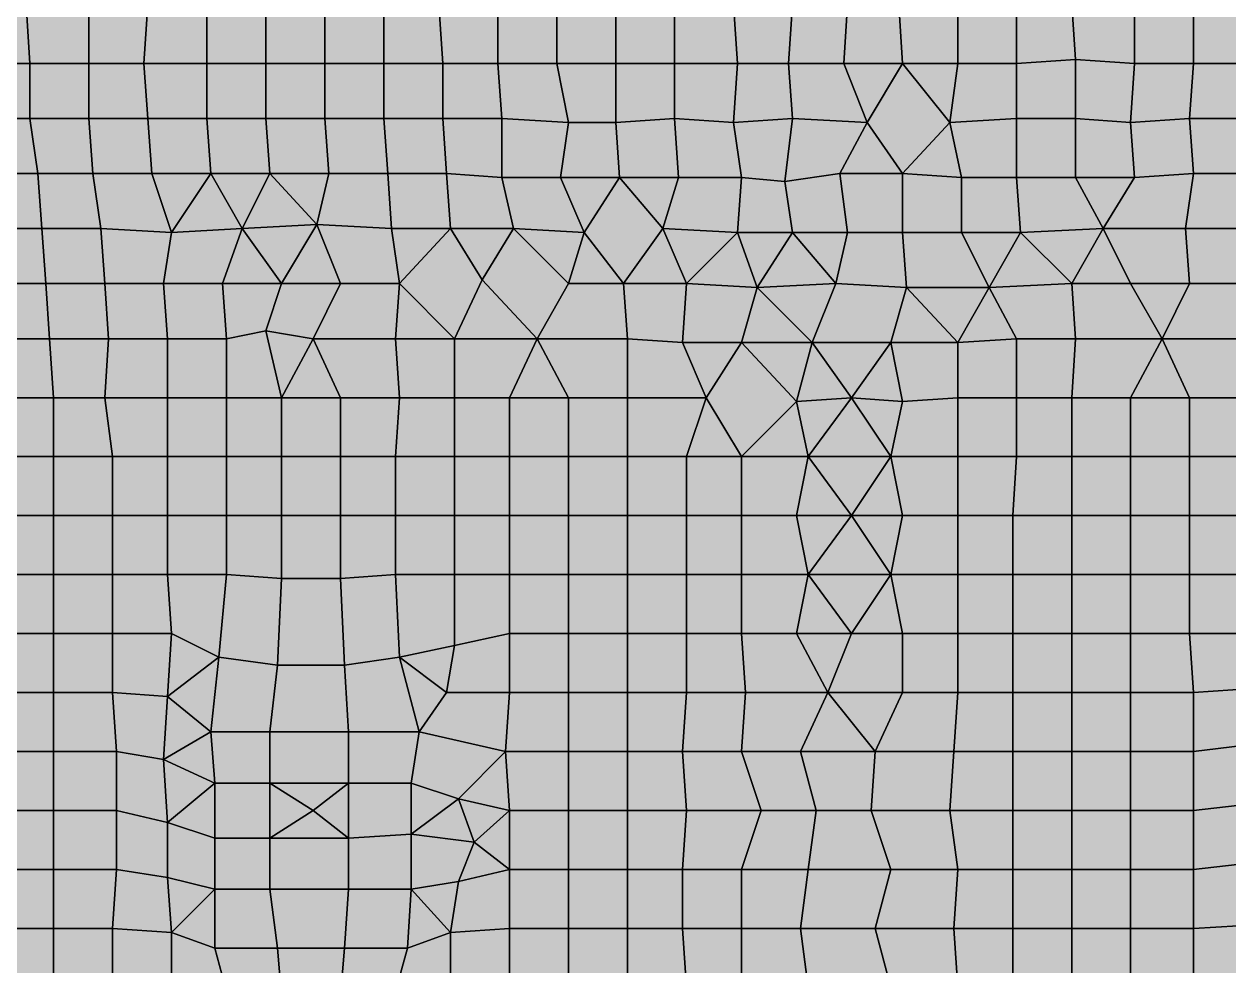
# Model space of a CAD drawing. Header units: metres. Extents: x -7480 to 79269, y -9100 to 45880.
# Drawn here: x 30230 to 36360, y -4190 to 600 of the extents above; entities that cross this region are included whole.
import ezdxf

# ---------------------------------------------------------------- set-up
doc = ezdxf.new("R2010")
doc.units = ezdxf.units.M
for name, color, linetype in [('COLOR_1', 1, 'Continuous'), ('COLOR_181', 181, 'Continuous'), ('COLOR_3', 3, 'Continuous')]:
    doc.layers.add(name, color=color, linetype=linetype)

msp = doc.modelspace()

# ---------------------------------------------------------------- hatches: boundary and pattern name
at = {"layer": 'COLOR_1'}
for points in [[(30380, -2200), (30680, -2200), (30680, -1900), (30380, -1900)], [(32700, -2200), (33000, -2200), (33000, -1900), (32700, -1900)], [(30380, -2500), (30680, -2500), (30680, -2200), (30380, -2200)], [(31220, -2620), (31520, -2660), (31540, -2220), (31260, -2200)], [(31520, -2660), (31860, -2660), (31840, -2220), (31540, -2220)], [(30380, -2800), (30680, -2800), (30680, -2500), (30380, -2500)], [(30680, -2800), (30960, -2820), (30980, -2500), (30680, -2500)], [(30960, -2820), (31220, -2620), (30980, -2500)], [(32380, -2800), (32700, -2800), (32700, -2500), (32420, -2560)], [(32700, -2800), (33000, -2800), (33000, -2500), (32700, -2500)], [(32140, -2620), (32380, -2800), (32420, -2560)], [(30960, -2820), (31180, -3000), (31220, -2620)], [(31180, -3000), (31480, -3000), (31520, -2660), (31220, -2620)], [(31860, -2660), (31880, -3000), (32240, -3000), (32140, -2620)], [(32140, -2620), (32240, -3000), (32380, -2800)], [(30380, -3100), (30700, -3100), (30680, -2800), (30380, -2800)], [(30680, -2800), (30700, -3100), (30940, -3140), (30960, -2820)], [(32240, -3000), (32680, -3100), (32700, -2800), (32380, -2800)], [(32680, -3100), (33000, -3100), (33000, -2800), (32700, -2800)], [(30940, -3140), (31180, -3000), (30960, -2820)], [(30940, -3140), (31200, -3260), (31180, -3000)], [(31180, -3000), (31200, -3260), (31480, -3260), (31480, -3000)], [(31880, -3260), (32200, -3260), (32240, -3000), (31880, -3000)], [(32200, -3260), (32440, -3340), (32680, -3100), (32240, -3000)], [(30380, -3400), (30700, -3400), (30700, -3100), (30380, -3100)], [(30700, -3400), (30960, -3460), (30940, -3140), (30700, -3100)], [(32440, -3340), (32700, -3400), (32680, -3100)], [(32680, -3100), (32700, -3400), (33000, -3400), (33000, -3100)], [(30940, -3140), (30960, -3460), (31200, -3260)], [(32200, -3520), (32520, -3560), (32440, -3340)], [(30380, -3700), (30700, -3700), (30700, -3400), (30380, -3400)], [(30700, -3700), (30960, -3740), (30960, -3460), (30700, -3400)], [(32520, -3560), (32700, -3700), (32700, -3400)], [(32700, -3700), (33000, -3700), (33000, -3400), (32700, -3400)], [(30960, -3740), (31200, -3800), (31200, -3540), (30960, -3460)], [(31200, -3800), (31480, -3800), (31480, -3540), (31200, -3540)], [(31880, -3800), (32200, -3800), (32200, -3520), (31880, -3540)], [(32200, -3800), (32440, -3760), (32520, -3560), (32200, -3520)], [(32440, -3760), (32700, -3700), (32520, -3560)], [(30380, -4000), (30680, -4000), (30700, -3700), (30380, -3700)], [(30680, -4000), (30980, -4020), (30960, -3740), (30700, -3700)], [(32400, -4020), (32700, -4000), (32700, -3700), (32440, -3760)], [(32700, -4000), (33000, -4000), (33000, -3700), (32700, -3700)], [(30960, -3740), (30980, -4020), (31200, -3800)], [(30980, -4020), (31200, -4100), (31200, -3800)], [(32180, -4100), (32400, -4020), (32200, -3800)], [(32200, -3800), (32400, -4020), (32440, -3760)], [(30380, -4300), (30680, -4300), (30680, -4000), (30380, -4000)], [(30680, -4300), (30980, -4300), (30980, -4020), (30680, -4000)], [(30980, -4300), (31260, -4320), (31200, -4100), (30980, -4020)], [(32120, -4320), (32400, -4320), (32400, -4020), (32180, -4100)], [(32400, -4320), (32700, -4300), (32700, -4000), (32400, -4020)], [(32700, -4300), (33000, -4300), (33000, -4000), (32700, -4000)], [(31200, -4100), (31260, -4320), (31540, -4340), (31520, -4100)], [(31520, -4100), (31540, -4340), (31840, -4340), (31860, -4100)], [(31840, -4340), (32120, -4320), (32180, -4100), (31860, -4100)]]:
    msp.add_hatch(color=256, dxfattribs=at).paths.add_polyline_path(points)
at = {"layer": 'COLOR_181'}
for points in [[(29960, 400), (30260, 400), (30240, 700), (29960, 700)], [(30240, 700), (30260, 400), (30560, 400), (30560, 700)], [(30560, 400), (30840, 400), (30860, 700), (30560, 700)], [(30840, 400), (31160, 400), (31160, 700), (30860, 700)], [(31160, 400), (31460, 400), (31460, 700), (31160, 700)], [(31460, 400), (31760, 400), (31760, 700), (31460, 700)], [(31760, 400), (32060, 400), (32060, 700), (31760, 700)], [(32060, 400), (32360, 400), (32340, 700), (32060, 700)], [(32340, 700), (32360, 400), (32640, 400), (32640, 700)], [(32640, 400), (32940, 400), (32940, 700), (32640, 700)], [(32940, 400), (33240, 400), (33240, 700), (32940, 700)], [(33240, 400), (33540, 400), (33540, 700), (33240, 700)], [(33540, 400), (33860, 400), (33840, 700), (33540, 700)], [(33840, 700), (33860, 400), (34120, 400), (34140, 700)], [(34120, 400), (34400, 400), (34420, 700), (34140, 700)], [(34400, 400), (34700, 400), (34680, 700), (34420, 700)], [(34680, 700), (34700, 400), (34980, 400), (34980, 700)], [(34980, 400), (35280, 400), (35280, 700), (34980, 700)], [(35280, 400), (35580, 420), (35560, 700), (35280, 700)], [(35560, 700), (35580, 420), (35880, 400), (35880, 700)], [(35880, 400), (36180, 400), (36180, 700), (35880, 700)], [(36180, 400), (36480, 400), (36480, 700), (36180, 700)], [(29960, 400), (29980, 120), (30260, 120), (30260, 400)], [(30260, 120), (30560, 120), (30560, 400), (30260, 400)], [(30560, 120), (30860, 120), (30840, 400), (30560, 400)], [(30840, 400), (30860, 120), (31160, 120), (31160, 400)], [(31160, 120), (31460, 120), (31460, 400), (31160, 400)], [(31460, 120), (31760, 120), (31760, 400), (31460, 400)], [(31760, 120), (32060, 120), (32060, 400), (31760, 400)], [(32060, 120), (32360, 120), (32360, 400), (32060, 400)], [(32360, 120), (32660, 120), (32640, 400), (32360, 400)], [(32640, 400), (32660, 120), (33000, 100), (32940, 400)], [(32940, 400), (33000, 100), (33240, 100), (33240, 400)], [(33240, 100), (33540, 120), (33540, 400), (33240, 400)], [(33540, 120), (33840, 100), (33860, 400), (33540, 400)], [(33840, 100), (34140, 120), (34120, 400), (33860, 400)], [(34120, 400), (34140, 120), (34520, 100), (34400, 400)], [(34400, 400), (34520, 100), (34700, 400)], [(34520, 100), (34700, -160), (34940, 100), (34700, 400)], [(34700, 400), (34940, 100), (34980, 400)], [(34940, 100), (35280, 120), (35280, 400), (34980, 400)], [(35280, 120), (35580, 120), (35580, 420), (35280, 400)], [(35580, 120), (35860, 100), (35880, 400), (35580, 420)], [(35860, 100), (36160, 120), (36180, 400), (35880, 400)], [(36160, 120), (36460, 120), (36480, 400), (36180, 400)], [(29980, 120), (30000, -160), (30300, -160), (30260, 120)], [(30260, 120), (30300, -160), (30580, -160), (30560, 120)], [(30560, 120), (30580, -160), (30880, -160), (30860, 120)], [(30860, 120), (30880, -160), (31180, -160), (31160, 120)], [(31160, 120), (31180, -160), (31480, -160), (31460, 120)], [(31460, 120), (31480, -160), (31780, -160), (31760, 120)], [(31760, 120), (31780, -160), (32080, -160), (32060, 120)], [(32060, 120), (32080, -160), (32380, -160), (32360, 120)], [(32360, 120), (32380, -160), (32660, -180), (32660, 120)], [(32660, -180), (32960, -180), (33000, 100), (32660, 120)], [(32960, -180), (33260, -180), (33240, 100), (33000, 100)], [(33240, 100), (33260, -180), (33560, -180), (33540, 120)], [(33540, 120), (33560, -180), (33880, -180), (33840, 100)], [(33840, 100), (33880, -180), (34100, -200), (34140, 120)], [(34100, -200), (34380, -160), (34520, 100), (34140, 120)], [(34380, -160), (34700, -160), (34520, 100)], [(34700, -160), (35000, -180), (34940, 100)], [(34940, 100), (35000, -180), (35280, -180), (35280, 120)], [(35280, -180), (35580, -180), (35580, 120), (35280, 120)], [(35580, -180), (35880, -180), (35860, 100), (35580, 120)], [(35860, 100), (35880, -180), (36180, -160), (36160, 120)], [(36160, 120), (36180, -160), (36460, -160), (36460, 120)], [(30000, -160), (30020, -440), (30320, -440), (30300, -160)], [(30300, -160), (30320, -440), (30620, -440), (30580, -160)], [(30580, -160), (30620, -440), (30980, -460), (30880, -160)], [(30880, -160), (30980, -460), (31180, -160)], [(30980, -460), (31340, -440), (31180, -160)], [(31180, -160), (31340, -440), (31480, -160)], [(31340, -440), (31720, -420), (31480, -160)], [(31480, -160), (31720, -420), (31780, -160)], [(31720, -420), (32100, -440), (32080, -160), (31780, -160)], [(32080, -160), (32100, -440), (32400, -440), (32380, -160)], [(32380, -160), (32400, -440), (32720, -440), (32660, -180)], [(32660, -180), (32720, -440), (33080, -460), (32960, -180)], [(32960, -180), (33080, -460), (33260, -180)], [(33080, -460), (33280, -720), (33480, -440), (33260, -180)], [(33260, -180), (33480, -440), (33560, -180)], [(33480, -440), (33860, -460), (33880, -180), (33560, -180)], [(33860, -460), (34140, -460), (34100, -200), (33880, -180)], [(34100, -200), (34140, -460), (34420, -460), (34380, -160)], [(34380, -160), (34420, -460), (34700, -460), (34700, -160)], [(34700, -460), (35000, -460), (35000, -180), (34700, -160)], [(35000, -460), (35300, -460), (35280, -180), (35000, -180)], [(35280, -180), (35300, -460), (35720, -440), (35580, -180)], [(35580, -180), (35720, -440), (35880, -180)], [(35720, -440), (36140, -440), (36180, -160), (35880, -180)], [(36140, -440), (36460, -440), (36460, -160), (36180, -160)], [(31340, -440), (31540, -720), (31720, -420)], [(31540, -720), (31840, -720), (31720, -420)], [(31720, -420), (31840, -720), (32140, -720), (32100, -440)], [(30020, -440), (30040, -720), (30340, -720), (30320, -440)], [(30320, -440), (30340, -720), (30640, -720), (30620, -440)], [(30620, -440), (30640, -720), (30940, -720), (30980, -460)], [(30940, -720), (31240, -720), (31340, -440), (30980, -460)], [(31240, -720), (31540, -720), (31340, -440)], [(32100, -440), (32140, -720), (32400, -440)], [(32140, -720), (32420, -1000), (32560, -700), (32400, -440)], [(32400, -440), (32560, -700), (32720, -440)], [(32560, -700), (32840, -1000), (33000, -720), (32720, -440)], [(32720, -440), (33000, -720), (33080, -460)], [(33000, -720), (33280, -720), (33080, -460)], [(33280, -720), (33600, -720), (33480, -440)], [(33480, -440), (33600, -720), (33860, -460)], [(33600, -720), (33960, -740), (33860, -460)], [(33860, -460), (33960, -740), (34140, -460)], [(33960, -740), (34360, -720), (34140, -460)], [(34140, -460), (34360, -720), (34420, -460)], [(34360, -720), (34720, -740), (34700, -460), (34420, -460)], [(34700, -460), (34720, -740), (35140, -740), (35000, -460)], [(35000, -460), (35140, -740), (35300, -460)], [(35140, -740), (35560, -720), (35300, -460)], [(35300, -460), (35560, -720), (35720, -440)], [(35560, -720), (35860, -720), (35720, -440)], [(35720, -440), (35860, -720), (36160, -720), (36140, -440)], [(36140, -440), (36160, -720), (36460, -720), (36460, -440)], [(30040, -720), (30060, -1000), (30360, -1000), (30340, -720)], [(30340, -720), (30360, -1000), (30660, -1000), (30640, -720)], [(30640, -720), (30660, -1000), (30960, -1000), (30940, -720)], [(30940, -720), (30960, -1000), (31260, -1000), (31240, -720)], [(31240, -720), (31260, -1000), (31460, -960), (31540, -720)], [(31460, -960), (31700, -1000), (31840, -720), (31540, -720)], [(31700, -1000), (32120, -1000), (32140, -720), (31840, -720)], [(32120, -1000), (32420, -1000), (32140, -720)], [(32420, -1000), (32840, -1000), (32560, -700)], [(32840, -1000), (33300, -1000), (33280, -720), (33000, -720)], [(33280, -720), (33300, -1000), (33580, -1020), (33600, -720)], [(33580, -1020), (33880, -1020), (33960, -740), (33600, -720)], [(33960, -740), (34240, -1020), (34360, -720)], [(34240, -1020), (34640, -1020), (34720, -740), (34360, -720)], [(35140, -740), (35280, -1000), (35580, -1000), (35560, -720)], [(35560, -720), (35580, -1000), (36020, -1000), (35860, -720)], [(35860, -720), (36020, -1000), (36160, -720)], [(36020, -1000), (36440, -1000), (36460, -720), (36160, -720)], [(33880, -1020), (34240, -1020), (33960, -740)], [(34640, -1020), (34980, -1020), (34720, -740)], [(34720, -740), (34980, -1020), (35140, -740)], [(34980, -1020), (35280, -1000), (35140, -740)], [(31260, -1300), (31540, -1300), (31460, -960), (31260, -1000)], [(31460, -960), (31540, -1300), (31700, -1000)], [(30060, -1000), (30080, -1300), (30380, -1300), (30360, -1000)], [(30360, -1000), (30380, -1300), (30640, -1300), (30660, -1000)], [(30640, -1300), (30960, -1300), (30960, -1000), (30660, -1000)], [(30960, -1300), (31260, -1300), (31260, -1000), (30960, -1000)], [(31540, -1300), (31840, -1300), (31700, -1000)], [(31700, -1000), (31840, -1300), (32140, -1300), (32120, -1000)], [(32120, -1000), (32140, -1300), (32420, -1300), (32420, -1000)], [(32420, -1300), (32700, -1300), (32840, -1000), (32420, -1000)], [(32700, -1300), (33000, -1300), (32840, -1000)], [(32840, -1000), (33000, -1300), (33300, -1300), (33300, -1000)], [(33300, -1300), (33700, -1300), (33580, -1020), (33300, -1000)], [(33580, -1020), (33700, -1300), (33880, -1020)], [(33700, -1300), (33880, -1600), (34160, -1320), (33880, -1020)], [(33880, -1020), (34160, -1320), (34240, -1020)], [(34160, -1320), (34440, -1300), (34240, -1020)], [(34240, -1020), (34440, -1300), (34640, -1020)], [(34440, -1300), (34700, -1320), (34640, -1020)], [(34640, -1020), (34700, -1320), (34980, -1300), (34980, -1020)], [(34980, -1300), (35280, -1300), (35280, -1000), (34980, -1020)], [(35280, -1300), (35560, -1300), (35580, -1000), (35280, -1000)], [(35560, -1300), (35860, -1300), (36020, -1000), (35580, -1000)], [(35860, -1300), (36160, -1300), (36020, -1000)], [(36020, -1000), (36160, -1300), (36440, -1300), (36440, -1000)], [(30080, -1600), (30380, -1600), (30380, -1300), (30080, -1300)], [(30380, -1600), (30680, -1600), (30640, -1300), (30380, -1300)], [(30640, -1300), (30680, -1600), (30960, -1600), (30960, -1300)], [(30960, -1600), (31260, -1600), (31260, -1300), (30960, -1300)], [(31260, -1600), (31540, -1600), (31540, -1300), (31260, -1300)], [(31540, -1600), (31840, -1600), (31840, -1300), (31540, -1300)], [(31840, -1600), (32120, -1600), (32140, -1300), (31840, -1300)], [(32120, -1600), (32420, -1600), (32420, -1300), (32140, -1300)], [(32420, -1600), (32700, -1600), (32700, -1300), (32420, -1300)], [(32700, -1600), (33000, -1600), (33000, -1300), (32700, -1300)], [(33000, -1600), (33300, -1600), (33300, -1300), (33000, -1300)], [(33300, -1600), (33600, -1600), (33700, -1300), (33300, -1300)], [(33600, -1600), (33880, -1600), (33700, -1300)], [(33880, -1600), (34220, -1600), (34160, -1320)], [(34160, -1320), (34220, -1600), (34440, -1300)], [(34220, -1600), (34640, -1600), (34440, -1300)], [(34440, -1300), (34640, -1600), (34700, -1320)], [(34640, -1600), (34980, -1600), (34980, -1300), (34700, -1320)], [(34980, -1600), (35280, -1600), (35280, -1300), (34980, -1300)], [(35280, -1600), (35560, -1600), (35560, -1300), (35280, -1300)], [(35560, -1600), (35860, -1600), (35860, -1300), (35560, -1300)], [(35860, -1600), (36160, -1600), (36160, -1300), (35860, -1300)], [(36160, -1600), (36440, -1600), (36440, -1300), (36160, -1300)], [(30080, -1900), (30380, -1900), (30380, -1600), (30080, -1600)], [(30380, -1900), (30680, -1900), (30680, -1600), (30380, -1600)], [(30680, -1900), (30960, -1900), (30960, -1600), (30680, -1600)], [(30960, -1900), (31260, -1900), (31260, -1600), (30960, -1600)], [(31260, -1900), (31540, -1900), (31540, -1600), (31260, -1600)], [(31540, -1900), (31840, -1900), (31840, -1600), (31540, -1600)], [(31840, -1900), (32120, -1900), (32120, -1600), (31840, -1600)], [(32120, -1900), (32420, -1900), (32420, -1600), (32120, -1600)], [(32420, -1900), (32700, -1900), (32700, -1600), (32420, -1600)], [(32700, -1900), (33000, -1900), (33000, -1600), (32700, -1600)], [(33000, -1900), (33300, -1900), (33300, -1600), (33000, -1600)], [(33300, -1900), (33600, -1900), (33600, -1600), (33300, -1600)], [(33600, -1900), (33880, -1900), (33880, -1600), (33600, -1600)], [(33880, -1900), (34160, -1900), (34220, -1600), (33880, -1600)], [(34160, -1900), (34440, -1900), (34220, -1600)], [(34220, -1600), (34440, -1900), (34640, -1600)], [(34440, -1900), (34700, -1900), (34640, -1600)], [(34640, -1600), (34700, -1900), (34980, -1900), (34980, -1600)], [(34980, -1900), (35260, -1900), (35280, -1600), (34980, -1600)], [(35260, -1900), (35560, -1900), (35560, -1600), (35280, -1600)], [(35560, -1900), (35860, -1900), (35860, -1600), (35560, -1600)], [(35860, -1900), (36160, -1900), (36160, -1600), (35860, -1600)], [(36160, -1900), (36440, -1900), (36440, -1600), (36160, -1600)], [(30080, -2200), (30380, -2200), (30380, -1900), (30080, -1900)], [(30680, -2200), (30960, -2200), (30960, -1900), (30680, -1900)], [(30960, -2200), (31260, -2200), (31260, -1900), (30960, -1900)], [(31260, -2200), (31540, -2220), (31540, -1900), (31260, -1900)], [(31540, -2220), (31840, -2220), (31840, -1900), (31540, -1900)], [(31840, -2220), (32120, -2200), (32120, -1900), (31840, -1900)], [(32120, -2200), (32420, -2200), (32420, -1900), (32120, -1900)], [(32420, -2200), (32700, -2200), (32700, -1900), (32420, -1900)], [(33000, -2200), (33300, -2200), (33300, -1900), (33000, -1900)], [(33300, -2200), (33600, -2200), (33600, -1900), (33300, -1900)], [(33600, -2200), (33880, -2200), (33880, -1900), (33600, -1900)], [(33880, -2200), (34220, -2200), (34160, -1900), (33880, -1900)], [(34160, -1900), (34220, -2200), (34440, -1900)], [(34220, -2200), (34640, -2200), (34440, -1900)], [(34440, -1900), (34640, -2200), (34700, -1900)], [(34640, -2200), (34980, -2200), (34980, -1900), (34700, -1900)], [(34980, -2200), (35260, -2200), (35260, -1900), (34980, -1900)], [(35260, -2200), (35560, -2200), (35560, -1900), (35260, -1900)], [(35560, -2200), (35860, -2200), (35860, -1900), (35560, -1900)], [(35860, -2200), (36160, -2200), (36160, -1900), (35860, -1900)], [(36160, -2200), (36440, -2200), (36440, -1900), (36160, -1900)], [(30080, -2500), (30380, -2500), (30380, -2200), (30080, -2200)], [(30680, -2500), (30980, -2500), (30960, -2200), (30680, -2200)], [(30960, -2200), (30980, -2500), (31220, -2620), (31260, -2200)], [(31840, -2220), (31860, -2660), (32140, -2620), (32120, -2200)], [(32120, -2200), (32140, -2620), (32420, -2560), (32420, -2200)], [(32420, -2560), (32700, -2500), (32700, -2200), (32420, -2200)], [(32700, -2500), (33000, -2500), (33000, -2200), (32700, -2200)], [(33000, -2500), (33300, -2500), (33300, -2200), (33000, -2200)], [(33300, -2500), (33600, -2500), (33600, -2200), (33300, -2200)], [(33600, -2500), (33880, -2500), (33880, -2200), (33600, -2200)], [(33880, -2500), (34160, -2500), (34220, -2200), (33880, -2200)], [(34160, -2500), (34440, -2500), (34220, -2200)], [(34220, -2200), (34440, -2500), (34640, -2200)], [(34440, -2500), (34700, -2500), (34640, -2200)], [(34640, -2200), (34700, -2500), (34980, -2500), (34980, -2200)], [(34980, -2500), (35260, -2500), (35260, -2200), (34980, -2200)], [(35260, -2500), (35560, -2500), (35560, -2200), (35260, -2200)], [(35560, -2500), (35860, -2500), (35860, -2200), (35560, -2200)], [(35860, -2500), (36160, -2500), (36160, -2200), (35860, -2200)], [(36160, -2500), (36460, -2500), (36440, -2200), (36160, -2200)], [(30080, -2800), (30380, -2800), (30380, -2500), (30080, -2500)], [(33000, -2800), (33300, -2800), (33300, -2500), (33000, -2500)], [(33300, -2800), (33600, -2800), (33600, -2500), (33300, -2500)], [(33600, -2800), (33900, -2800), (33880, -2500), (33600, -2500)], [(33880, -2500), (33900, -2800), (34320, -2800), (34160, -2500)], [(34160, -2500), (34320, -2800), (34440, -2500)], [(34320, -2800), (34700, -2800), (34700, -2500), (34440, -2500)], [(34700, -2800), (34980, -2800), (34980, -2500), (34700, -2500)], [(34980, -2800), (35260, -2800), (35260, -2500), (34980, -2500)], [(35260, -2800), (35560, -2800), (35560, -2500), (35260, -2500)], [(35560, -2800), (35860, -2800), (35860, -2500), (35560, -2500)], [(35860, -2800), (36180, -2800), (36160, -2500), (35860, -2500)], [(36160, -2500), (36180, -2800), (36480, -2780), (36460, -2500)], [(30080, -3100), (30380, -3100), (30380, -2800), (30080, -2800)], [(33000, -3100), (33300, -3100), (33300, -2800), (33000, -2800)], [(33300, -3100), (33580, -3100), (33600, -2800), (33300, -2800)], [(33580, -3100), (33880, -3100), (33900, -2800), (33600, -2800)], [(33880, -3100), (34180, -3100), (34320, -2800), (33900, -2800)], [(34180, -3100), (34560, -3100), (34320, -2800)], [(34320, -2800), (34560, -3100), (34700, -2800)], [(34560, -3100), (34960, -3100), (34980, -2800), (34700, -2800)], [(34960, -3100), (35260, -3100), (35260, -2800), (34980, -2800)], [(35260, -3100), (35560, -3100), (35560, -2800), (35260, -2800)], [(35560, -3100), (35860, -3100), (35860, -2800), (35560, -2800)], [(35860, -3100), (36180, -3100), (36180, -2800), (35860, -2800)], [(36180, -3100), (36500, -3060), (36480, -2780), (36180, -2800)], [(31480, -3260), (31880, -3260), (31880, -3000), (31480, -3000)], [(36180, -3400), (36520, -3360), (36500, -3060), (36180, -3100)], [(30080, -3400), (30380, -3400), (30380, -3100), (30080, -3100)], [(33000, -3400), (33300, -3400), (33300, -3100), (33000, -3100)], [(33300, -3400), (33600, -3400), (33580, -3100), (33300, -3100)], [(33580, -3100), (33600, -3400), (33980, -3400), (33880, -3100)], [(33880, -3100), (33980, -3400), (34260, -3400), (34180, -3100)], [(34180, -3100), (34260, -3400), (34540, -3400), (34560, -3100)], [(34540, -3400), (34940, -3400), (34960, -3100), (34560, -3100)], [(34940, -3400), (35260, -3400), (35260, -3100), (34960, -3100)], [(35260, -3400), (35560, -3400), (35560, -3100), (35260, -3100)], [(35560, -3400), (35860, -3400), (35860, -3100), (35560, -3100)], [(35860, -3400), (36180, -3400), (36180, -3100), (35860, -3100)], [(30960, -3460), (31200, -3540), (31200, -3260)], [(31200, -3540), (31480, -3540), (31480, -3260), (31200, -3260)], [(31480, -3540), (31700, -3400), (31480, -3260)], [(31480, -3260), (31700, -3400), (31880, -3260)], [(31700, -3400), (31880, -3540), (31880, -3260)], [(31880, -3540), (32200, -3520), (32200, -3260), (31880, -3260)], [(32200, -3520), (32440, -3340), (32200, -3260)], [(32440, -3340), (32520, -3560), (32700, -3400)], [(36180, -3700), (36520, -3660), (36520, -3360), (36180, -3400)], [(30080, -3700), (30380, -3700), (30380, -3400), (30080, -3400)], [(31480, -3540), (31880, -3540), (31700, -3400)], [(33000, -3700), (33300, -3700), (33300, -3400), (33000, -3400)], [(33300, -3700), (33580, -3700), (33600, -3400), (33300, -3400)], [(33580, -3700), (33880, -3700), (33980, -3400), (33600, -3400)], [(33880, -3700), (34220, -3700), (34260, -3400), (33980, -3400)], [(34220, -3700), (34640, -3700), (34540, -3400), (34260, -3400)], [(34540, -3400), (34640, -3700), (34980, -3700), (34940, -3400)], [(34940, -3400), (34980, -3700), (35260, -3700), (35260, -3400)], [(35260, -3700), (35560, -3700), (35560, -3400), (35260, -3400)], [(35560, -3700), (35860, -3700), (35860, -3400), (35560, -3400)], [(35860, -3700), (36180, -3700), (36180, -3400), (35860, -3400)], [(31480, -3800), (31880, -3800), (31880, -3540), (31480, -3540)], [(36180, -4000), (36520, -3980), (36520, -3660), (36180, -3700)], [(30080, -4000), (30380, -4000), (30380, -3700), (30080, -3700)], [(33000, -4000), (33300, -4000), (33300, -3700), (33000, -3700)], [(33300, -4000), (33580, -4000), (33580, -3700), (33300, -3700)], [(33580, -4000), (33880, -4000), (33880, -3700), (33580, -3700)], [(33880, -4000), (34180, -4000), (34220, -3700), (33880, -3700)], [(34180, -4000), (34560, -4000), (34640, -3700), (34220, -3700)], [(34560, -4000), (34960, -4000), (34980, -3700), (34640, -3700)], [(34960, -4000), (35260, -4000), (35260, -3700), (34980, -3700)], [(35260, -4000), (35560, -4000), (35560, -3700), (35260, -3700)], [(35560, -4000), (35860, -4000), (35860, -3700), (35560, -3700)], [(35860, -4000), (36180, -4000), (36180, -3700), (35860, -3700)], [(36180, -4300), (36520, -4280), (36520, -3980), (36180, -4000)], [(30080, -4300), (30380, -4300), (30380, -4000), (30080, -4000)], [(33000, -4300), (33300, -4300), (33300, -4000), (33000, -4000)], [(33300, -4300), (33600, -4300), (33580, -4000), (33300, -4000)], [(33580, -4000), (33600, -4300), (33880, -4300), (33880, -4000)], [(33880, -4300), (34220, -4300), (34180, -4000), (33880, -4000)], [(34180, -4000), (34220, -4300), (34640, -4300), (34560, -4000)], [(34560, -4000), (34640, -4300), (34980, -4300), (34960, -4000)], [(34960, -4000), (34980, -4300), (35260, -4300), (35260, -4000)], [(35260, -4300), (35560, -4300), (35560, -4000), (35260, -4000)], [(35560, -4300), (35860, -4300), (35860, -4000), (35560, -4000)], [(35860, -4300), (36180, -4300), (36180, -4000), (35860, -4000)]]:
    msp.add_hatch(color=256, dxfattribs=at).paths.add_polyline_path(points)
at = {"layer": 'COLOR_3'}
for points in [[(31480, -3000), (31880, -3000), (31860, -2660), (31520, -2660)], [(31200, -4100), (31520, -4100), (31480, -3800), (31200, -3800)], [(31480, -3800), (31520, -4100), (31860, -4100), (31880, -3800)], [(31860, -4100), (32180, -4100), (32200, -3800), (31880, -3800)]]:
    msp.add_hatch(color=256, dxfattribs=at).paths.add_polyline_path(points)

# ---------------------------------------------------------------- linework, layer by layer
at = {"layer": 'COLOR_1'}
for points in [[(30380, -2200), (30680, -2200), (30680, -1900), (30380, -1900)], [(32700, -2200), (33000, -2200), (33000, -1900), (32700, -1900)], [(30380, -2500), (30680, -2500), (30680, -2200), (30380, -2200)], [(31220, -2620), (31520, -2660), (31540, -2220), (31260, -2200)], [(31520, -2660), (31860, -2660), (31840, -2220), (31540, -2220)], [(30380, -2800), (30680, -2800), (30680, -2500), (30380, -2500)], [(30680, -2800), (30960, -2820), (30980, -2500), (30680, -2500)], [(30960, -2820), (31220, -2620), (30980, -2500)], [(32380, -2800), (32700, -2800), (32700, -2500), (32420, -2560)], [(32700, -2800), (33000, -2800), (33000, -2500), (32700, -2500)], [(32140, -2620), (32380, -2800), (32420, -2560)], [(30960, -2820), (31180, -3000), (31220, -2620)], [(31180, -3000), (31480, -3000), (31520, -2660), (31220, -2620)], [(31860, -2660), (31880, -3000), (32240, -3000), (32140, -2620)], [(32140, -2620), (32240, -3000), (32380, -2800)], [(30380, -3100), (30700, -3100), (30680, -2800), (30380, -2800)], [(30680, -2800), (30700, -3100), (30940, -3140), (30960, -2820)], [(32240, -3000), (32680, -3100), (32700, -2800), (32380, -2800)], [(32680, -3100), (33000, -3100), (33000, -2800), (32700, -2800)], [(30940, -3140), (31180, -3000), (30960, -2820)], [(30940, -3140), (31200, -3260), (31180, -3000)], [(31180, -3000), (31200, -3260), (31480, -3260), (31480, -3000)], [(31880, -3260), (32200, -3260), (32240, -3000), (31880, -3000)], [(32200, -3260), (32440, -3340), (32680, -3100), (32240, -3000)], [(30380, -3400), (30700, -3400), (30700, -3100), (30380, -3100)], [(30700, -3400), (30960, -3460), (30940, -3140), (30700, -3100)], [(32440, -3340), (32700, -3400), (32680, -3100)], [(32680, -3100), (32700, -3400), (33000, -3400), (33000, -3100)], [(30940, -3140), (30960, -3460), (31200, -3260)], [(32200, -3520), (32520, -3560), (32440, -3340)], [(30380, -3700), (30700, -3700), (30700, -3400), (30380, -3400)], [(30700, -3700), (30960, -3740), (30960, -3460), (30700, -3400)], [(32520, -3560), (32700, -3700), (32700, -3400)], [(32700, -3700), (33000, -3700), (33000, -3400), (32700, -3400)], [(30960, -3740), (31200, -3800), (31200, -3540), (30960, -3460)], [(31200, -3800), (31480, -3800), (31480, -3540), (31200, -3540)], [(31880, -3800), (32200, -3800), (32200, -3520), (31880, -3540)], [(32200, -3800), (32440, -3760), (32520, -3560), (32200, -3520)], [(32440, -3760), (32700, -3700), (32520, -3560)], [(30380, -4000), (30680, -4000), (30700, -3700), (30380, -3700)], [(30680, -4000), (30980, -4020), (30960, -3740), (30700, -3700)], [(32400, -4020), (32700, -4000), (32700, -3700), (32440, -3760)], [(32700, -4000), (33000, -4000), (33000, -3700), (32700, -3700)], [(30960, -3740), (30980, -4020), (31200, -3800)], [(30980, -4020), (31200, -4100), (31200, -3800)], [(32180, -4100), (32400, -4020), (32200, -3800)], [(32200, -3800), (32400, -4020), (32440, -3760)], [(30380, -4300), (30680, -4300), (30680, -4000), (30380, -4000)], [(30680, -4300), (30980, -4300), (30980, -4020), (30680, -4000)], [(30980, -4300), (31260, -4320), (31200, -4100), (30980, -4020)], [(32120, -4320), (32400, -4320), (32400, -4020), (32180, -4100)], [(32400, -4320), (32700, -4300), (32700, -4000), (32400, -4020)], [(32700, -4300), (33000, -4300), (33000, -4000), (32700, -4000)], [(31200, -4100), (31260, -4320), (31540, -4340), (31520, -4100)], [(31520, -4100), (31540, -4340), (31840, -4340), (31860, -4100)], [(31840, -4340), (32120, -4320), (32180, -4100), (31860, -4100)]]:
    msp.add_lwpolyline(points, close=True, dxfattribs=at)
at = {"layer": 'COLOR_181'}
for points in [[(29960, 400), (30260, 400), (30240, 700), (29960, 700)], [(30240, 700), (30260, 400), (30560, 400), (30560, 700)], [(30560, 400), (30840, 400), (30860, 700), (30560, 700)], [(30840, 400), (31160, 400), (31160, 700), (30860, 700)], [(31160, 400), (31460, 400), (31460, 700), (31160, 700)], [(31460, 400), (31760, 400), (31760, 700), (31460, 700)], [(31760, 400), (32060, 400), (32060, 700), (31760, 700)], [(32060, 400), (32360, 400), (32340, 700), (32060, 700)], [(32340, 700), (32360, 400), (32640, 400), (32640, 700)], [(32640, 400), (32940, 400), (32940, 700), (32640, 700)], [(32940, 400), (33240, 400), (33240, 700), (32940, 700)], [(33240, 400), (33540, 400), (33540, 700), (33240, 700)], [(33540, 400), (33860, 400), (33840, 700), (33540, 700)], [(33840, 700), (33860, 400), (34120, 400), (34140, 700)], [(34120, 400), (34400, 400), (34420, 700), (34140, 700)], [(34400, 400), (34700, 400), (34680, 700), (34420, 700)], [(34680, 700), (34700, 400), (34980, 400), (34980, 700)], [(34980, 400), (35280, 400), (35280, 700), (34980, 700)], [(35280, 400), (35580, 420), (35560, 700), (35280, 700)], [(35560, 700), (35580, 420), (35880, 400), (35880, 700)], [(35880, 400), (36180, 400), (36180, 700), (35880, 700)], [(36180, 400), (36480, 400), (36480, 700), (36180, 700)], [(29960, 400), (29980, 120), (30260, 120), (30260, 400)], [(30260, 120), (30560, 120), (30560, 400), (30260, 400)], [(30560, 120), (30860, 120), (30840, 400), (30560, 400)], [(30840, 400), (30860, 120), (31160, 120), (31160, 400)], [(31160, 120), (31460, 120), (31460, 400), (31160, 400)], [(31460, 120), (31760, 120), (31760, 400), (31460, 400)], [(31760, 120), (32060, 120), (32060, 400), (31760, 400)], [(32060, 120), (32360, 120), (32360, 400), (32060, 400)], [(32360, 120), (32660, 120), (32640, 400), (32360, 400)], [(32640, 400), (32660, 120), (33000, 100), (32940, 400)], [(32940, 400), (33000, 100), (33240, 100), (33240, 400)], [(33240, 100), (33540, 120), (33540, 400), (33240, 400)], [(33540, 120), (33840, 100), (33860, 400), (33540, 400)], [(33840, 100), (34140, 120), (34120, 400), (33860, 400)], [(34120, 400), (34140, 120), (34520, 100), (34400, 400)], [(34400, 400), (34520, 100), (34700, 400)], [(34520, 100), (34700, -160), (34940, 100), (34700, 400)], [(34700, 400), (34940, 100), (34980, 400)], [(34940, 100), (35280, 120), (35280, 400), (34980, 400)], [(35280, 120), (35580, 120), (35580, 420), (35280, 400)], [(35580, 120), (35860, 100), (35880, 400), (35580, 420)], [(35860, 100), (36160, 120), (36180, 400), (35880, 400)], [(36160, 120), (36460, 120), (36480, 400), (36180, 400)], [(29980, 120), (30000, -160), (30300, -160), (30260, 120)], [(30260, 120), (30300, -160), (30580, -160), (30560, 120)], [(30560, 120), (30580, -160), (30880, -160), (30860, 120)], [(30860, 120), (30880, -160), (31180, -160), (31160, 120)], [(31160, 120), (31180, -160), (31480, -160), (31460, 120)], [(31460, 120), (31480, -160), (31780, -160), (31760, 120)], [(31760, 120), (31780, -160), (32080, -160), (32060, 120)], [(32060, 120), (32080, -160), (32380, -160), (32360, 120)], [(32360, 120), (32380, -160), (32660, -180), (32660, 120)], [(32660, -180), (32960, -180), (33000, 100), (32660, 120)], [(32960, -180), (33260, -180), (33240, 100), (33000, 100)], [(33240, 100), (33260, -180), (33560, -180), (33540, 120)], [(33540, 120), (33560, -180), (33880, -180), (33840, 100)], [(33840, 100), (33880, -180), (34100, -200), (34140, 120)], [(34100, -200), (34380, -160), (34520, 100), (34140, 120)], [(34380, -160), (34700, -160), (34520, 100)], [(34700, -160), (35000, -180), (34940, 100)], [(34940, 100), (35000, -180), (35280, -180), (35280, 120)], [(35280, -180), (35580, -180), (35580, 120), (35280, 120)], [(35580, -180), (35880, -180), (35860, 100), (35580, 120)], [(35860, 100), (35880, -180), (36180, -160), (36160, 120)], [(36160, 120), (36180, -160), (36460, -160), (36460, 120)], [(30000, -160), (30020, -440), (30320, -440), (30300, -160)], [(30300, -160), (30320, -440), (30620, -440), (30580, -160)], [(30580, -160), (30620, -440), (30980, -460), (30880, -160)], [(30880, -160), (30980, -460), (31180, -160)], [(30980, -460), (31340, -440), (31180, -160)], [(31180, -160), (31340, -440), (31480, -160)], [(31340, -440), (31720, -420), (31480, -160)], [(31480, -160), (31720, -420), (31780, -160)], [(31720, -420), (32100, -440), (32080, -160), (31780, -160)], [(32080, -160), (32100, -440), (32400, -440), (32380, -160)], [(32380, -160), (32400, -440), (32720, -440), (32660, -180)], [(32660, -180), (32720, -440), (33080, -460), (32960, -180)], [(32960, -180), (33080, -460), (33260, -180)], [(33080, -460), (33280, -720), (33480, -440), (33260, -180)], [(33260, -180), (33480, -440), (33560, -180)], [(33480, -440), (33860, -460), (33880, -180), (33560, -180)], [(33860, -460), (34140, -460), (34100, -200), (33880, -180)], [(34100, -200), (34140, -460), (34420, -460), (34380, -160)], [(34380, -160), (34420, -460), (34700, -460), (34700, -160)], [(34700, -460), (35000, -460), (35000, -180), (34700, -160)], [(35000, -460), (35300, -460), (35280, -180), (35000, -180)], [(35280, -180), (35300, -460), (35720, -440), (35580, -180)], [(35580, -180), (35720, -440), (35880, -180)], [(35720, -440), (36140, -440), (36180, -160), (35880, -180)], [(36140, -440), (36460, -440), (36460, -160), (36180, -160)], [(31340, -440), (31540, -720), (31720, -420)], [(31540, -720), (31840, -720), (31720, -420)], [(31720, -420), (31840, -720), (32140, -720), (32100, -440)], [(30020, -440), (30040, -720), (30340, -720), (30320, -440)], [(30320, -440), (30340, -720), (30640, -720), (30620, -440)], [(30620, -440), (30640, -720), (30940, -720), (30980, -460)], [(30940, -720), (31240, -720), (31340, -440), (30980, -460)], [(31240, -720), (31540, -720), (31340, -440)], [(32100, -440), (32140, -720), (32400, -440)], [(32140, -720), (32420, -1000), (32560, -700), (32400, -440)], [(32400, -440), (32560, -700), (32720, -440)], [(32560, -700), (32840, -1000), (33000, -720), (32720, -440)], [(32720, -440), (33000, -720), (33080, -460)], [(33000, -720), (33280, -720), (33080, -460)], [(33280, -720), (33600, -720), (33480, -440)], [(33480, -440), (33600, -720), (33860, -460)], [(33600, -720), (33960, -740), (33860, -460)], [(33860, -460), (33960, -740), (34140, -460)], [(33960, -740), (34360, -720), (34140, -460)], [(34140, -460), (34360, -720), (34420, -460)], [(34360, -720), (34720, -740), (34700, -460), (34420, -460)], [(34700, -460), (34720, -740), (35140, -740), (35000, -460)], [(35000, -460), (35140, -740), (35300, -460)], [(35140, -740), (35560, -720), (35300, -460)], [(35300, -460), (35560, -720), (35720, -440)], [(35560, -720), (35860, -720), (35720, -440)], [(35720, -440), (35860, -720), (36160, -720), (36140, -440)], [(36140, -440), (36160, -720), (36460, -720), (36460, -440)], [(30040, -720), (30060, -1000), (30360, -1000), (30340, -720)], [(30340, -720), (30360, -1000), (30660, -1000), (30640, -720)], [(30640, -720), (30660, -1000), (30960, -1000), (30940, -720)], [(30940, -720), (30960, -1000), (31260, -1000), (31240, -720)], [(31240, -720), (31260, -1000), (31460, -960), (31540, -720)], [(31460, -960), (31700, -1000), (31840, -720), (31540, -720)], [(31700, -1000), (32120, -1000), (32140, -720), (31840, -720)], [(32120, -1000), (32420, -1000), (32140, -720)], [(32420, -1000), (32840, -1000), (32560, -700)], [(32840, -1000), (33300, -1000), (33280, -720), (33000, -720)], [(33280, -720), (33300, -1000), (33580, -1020), (33600, -720)], [(33580, -1020), (33880, -1020), (33960, -740), (33600, -720)], [(33960, -740), (34240, -1020), (34360, -720)], [(34240, -1020), (34640, -1020), (34720, -740), (34360, -720)], [(35140, -740), (35280, -1000), (35580, -1000), (35560, -720)], [(35560, -720), (35580, -1000), (36020, -1000), (35860, -720)], [(35860, -720), (36020, -1000), (36160, -720)], [(36020, -1000), (36440, -1000), (36460, -720), (36160, -720)], [(33880, -1020), (34240, -1020), (33960, -740)], [(34640, -1020), (34980, -1020), (34720, -740)], [(34720, -740), (34980, -1020), (35140, -740)], [(34980, -1020), (35280, -1000), (35140, -740)], [(31260, -1300), (31540, -1300), (31460, -960), (31260, -1000)], [(31460, -960), (31540, -1300), (31700, -1000)], [(30060, -1000), (30080, -1300), (30380, -1300), (30360, -1000)], [(30360, -1000), (30380, -1300), (30640, -1300), (30660, -1000)], [(30640, -1300), (30960, -1300), (30960, -1000), (30660, -1000)], [(30960, -1300), (31260, -1300), (31260, -1000), (30960, -1000)], [(31540, -1300), (31840, -1300), (31700, -1000)], [(31700, -1000), (31840, -1300), (32140, -1300), (32120, -1000)], [(32120, -1000), (32140, -1300), (32420, -1300), (32420, -1000)], [(32420, -1300), (32700, -1300), (32840, -1000), (32420, -1000)], [(32700, -1300), (33000, -1300), (32840, -1000)], [(32840, -1000), (33000, -1300), (33300, -1300), (33300, -1000)], [(33300, -1300), (33700, -1300), (33580, -1020), (33300, -1000)], [(33580, -1020), (33700, -1300), (33880, -1020)], [(33700, -1300), (33880, -1600), (34160, -1320), (33880, -1020)], [(33880, -1020), (34160, -1320), (34240, -1020)], [(34160, -1320), (34440, -1300), (34240, -1020)], [(34240, -1020), (34440, -1300), (34640, -1020)], [(34440, -1300), (34700, -1320), (34640, -1020)], [(34640, -1020), (34700, -1320), (34980, -1300), (34980, -1020)], [(34980, -1300), (35280, -1300), (35280, -1000), (34980, -1020)], [(35280, -1300), (35560, -1300), (35580, -1000), (35280, -1000)], [(35560, -1300), (35860, -1300), (36020, -1000), (35580, -1000)], [(35860, -1300), (36160, -1300), (36020, -1000)], [(36020, -1000), (36160, -1300), (36440, -1300), (36440, -1000)], [(30080, -1600), (30380, -1600), (30380, -1300), (30080, -1300)], [(30380, -1600), (30680, -1600), (30640, -1300), (30380, -1300)], [(30640, -1300), (30680, -1600), (30960, -1600), (30960, -1300)], [(30960, -1600), (31260, -1600), (31260, -1300), (30960, -1300)], [(31260, -1600), (31540, -1600), (31540, -1300), (31260, -1300)], [(31540, -1600), (31840, -1600), (31840, -1300), (31540, -1300)], [(31840, -1600), (32120, -1600), (32140, -1300), (31840, -1300)], [(32120, -1600), (32420, -1600), (32420, -1300), (32140, -1300)], [(32420, -1600), (32700, -1600), (32700, -1300), (32420, -1300)], [(32700, -1600), (33000, -1600), (33000, -1300), (32700, -1300)], [(33000, -1600), (33300, -1600), (33300, -1300), (33000, -1300)], [(33300, -1600), (33600, -1600), (33700, -1300), (33300, -1300)], [(33600, -1600), (33880, -1600), (33700, -1300)], [(33880, -1600), (34220, -1600), (34160, -1320)], [(34160, -1320), (34220, -1600), (34440, -1300)], [(34220, -1600), (34640, -1600), (34440, -1300)], [(34440, -1300), (34640, -1600), (34700, -1320)], [(34640, -1600), (34980, -1600), (34980, -1300), (34700, -1320)], [(34980, -1600), (35280, -1600), (35280, -1300), (34980, -1300)], [(35280, -1600), (35560, -1600), (35560, -1300), (35280, -1300)], [(35560, -1600), (35860, -1600), (35860, -1300), (35560, -1300)], [(35860, -1600), (36160, -1600), (36160, -1300), (35860, -1300)], [(36160, -1600), (36440, -1600), (36440, -1300), (36160, -1300)], [(30080, -1900), (30380, -1900), (30380, -1600), (30080, -1600)], [(30380, -1900), (30680, -1900), (30680, -1600), (30380, -1600)], [(30680, -1900), (30960, -1900), (30960, -1600), (30680, -1600)], [(30960, -1900), (31260, -1900), (31260, -1600), (30960, -1600)], [(31260, -1900), (31540, -1900), (31540, -1600), (31260, -1600)], [(31540, -1900), (31840, -1900), (31840, -1600), (31540, -1600)], [(31840, -1900), (32120, -1900), (32120, -1600), (31840, -1600)], [(32120, -1900), (32420, -1900), (32420, -1600), (32120, -1600)], [(32420, -1900), (32700, -1900), (32700, -1600), (32420, -1600)], [(32700, -1900), (33000, -1900), (33000, -1600), (32700, -1600)], [(33000, -1900), (33300, -1900), (33300, -1600), (33000, -1600)], [(33300, -1900), (33600, -1900), (33600, -1600), (33300, -1600)], [(33600, -1900), (33880, -1900), (33880, -1600), (33600, -1600)], [(33880, -1900), (34160, -1900), (34220, -1600), (33880, -1600)], [(34160, -1900), (34440, -1900), (34220, -1600)], [(34220, -1600), (34440, -1900), (34640, -1600)], [(34440, -1900), (34700, -1900), (34640, -1600)], [(34640, -1600), (34700, -1900), (34980, -1900), (34980, -1600)], [(34980, -1900), (35260, -1900), (35280, -1600), (34980, -1600)], [(35260, -1900), (35560, -1900), (35560, -1600), (35280, -1600)], [(35560, -1900), (35860, -1900), (35860, -1600), (35560, -1600)], [(35860, -1900), (36160, -1900), (36160, -1600), (35860, -1600)], [(36160, -1900), (36440, -1900), (36440, -1600), (36160, -1600)], [(30080, -2200), (30380, -2200), (30380, -1900), (30080, -1900)], [(30680, -2200), (30960, -2200), (30960, -1900), (30680, -1900)], [(30960, -2200), (31260, -2200), (31260, -1900), (30960, -1900)], [(31260, -2200), (31540, -2220), (31540, -1900), (31260, -1900)], [(31540, -2220), (31840, -2220), (31840, -1900), (31540, -1900)], [(31840, -2220), (32120, -2200), (32120, -1900), (31840, -1900)], [(32120, -2200), (32420, -2200), (32420, -1900), (32120, -1900)], [(32420, -2200), (32700, -2200), (32700, -1900), (32420, -1900)], [(33000, -2200), (33300, -2200), (33300, -1900), (33000, -1900)], [(33300, -2200), (33600, -2200), (33600, -1900), (33300, -1900)], [(33600, -2200), (33880, -2200), (33880, -1900), (33600, -1900)], [(33880, -2200), (34220, -2200), (34160, -1900), (33880, -1900)], [(34160, -1900), (34220, -2200), (34440, -1900)], [(34220, -2200), (34640, -2200), (34440, -1900)], [(34440, -1900), (34640, -2200), (34700, -1900)], [(34640, -2200), (34980, -2200), (34980, -1900), (34700, -1900)], [(34980, -2200), (35260, -2200), (35260, -1900), (34980, -1900)], [(35260, -2200), (35560, -2200), (35560, -1900), (35260, -1900)], [(35560, -2200), (35860, -2200), (35860, -1900), (35560, -1900)], [(35860, -2200), (36160, -2200), (36160, -1900), (35860, -1900)], [(36160, -2200), (36440, -2200), (36440, -1900), (36160, -1900)], [(30080, -2500), (30380, -2500), (30380, -2200), (30080, -2200)], [(30680, -2500), (30980, -2500), (30960, -2200), (30680, -2200)], [(30960, -2200), (30980, -2500), (31220, -2620), (31260, -2200)], [(31840, -2220), (31860, -2660), (32140, -2620), (32120, -2200)], [(32120, -2200), (32140, -2620), (32420, -2560), (32420, -2200)], [(32420, -2560), (32700, -2500), (32700, -2200), (32420, -2200)], [(32700, -2500), (33000, -2500), (33000, -2200), (32700, -2200)], [(33000, -2500), (33300, -2500), (33300, -2200), (33000, -2200)], [(33300, -2500), (33600, -2500), (33600, -2200), (33300, -2200)], [(33600, -2500), (33880, -2500), (33880, -2200), (33600, -2200)], [(33880, -2500), (34160, -2500), (34220, -2200), (33880, -2200)], [(34160, -2500), (34440, -2500), (34220, -2200)], [(34220, -2200), (34440, -2500), (34640, -2200)], [(34440, -2500), (34700, -2500), (34640, -2200)], [(34640, -2200), (34700, -2500), (34980, -2500), (34980, -2200)], [(34980, -2500), (35260, -2500), (35260, -2200), (34980, -2200)], [(35260, -2500), (35560, -2500), (35560, -2200), (35260, -2200)], [(35560, -2500), (35860, -2500), (35860, -2200), (35560, -2200)], [(35860, -2500), (36160, -2500), (36160, -2200), (35860, -2200)], [(36160, -2500), (36460, -2500), (36440, -2200), (36160, -2200)], [(30080, -2800), (30380, -2800), (30380, -2500), (30080, -2500)], [(33000, -2800), (33300, -2800), (33300, -2500), (33000, -2500)], [(33300, -2800), (33600, -2800), (33600, -2500), (33300, -2500)], [(33600, -2800), (33900, -2800), (33880, -2500), (33600, -2500)], [(33880, -2500), (33900, -2800), (34320, -2800), (34160, -2500)], [(34160, -2500), (34320, -2800), (34440, -2500)], [(34320, -2800), (34700, -2800), (34700, -2500), (34440, -2500)], [(34700, -2800), (34980, -2800), (34980, -2500), (34700, -2500)], [(34980, -2800), (35260, -2800), (35260, -2500), (34980, -2500)], [(35260, -2800), (35560, -2800), (35560, -2500), (35260, -2500)], [(35560, -2800), (35860, -2800), (35860, -2500), (35560, -2500)], [(35860, -2800), (36180, -2800), (36160, -2500), (35860, -2500)], [(36160, -2500), (36180, -2800), (36480, -2780), (36460, -2500)], [(30080, -3100), (30380, -3100), (30380, -2800), (30080, -2800)], [(33000, -3100), (33300, -3100), (33300, -2800), (33000, -2800)], [(33300, -3100), (33580, -3100), (33600, -2800), (33300, -2800)], [(33580, -3100), (33880, -3100), (33900, -2800), (33600, -2800)], [(33880, -3100), (34180, -3100), (34320, -2800), (33900, -2800)], [(34180, -3100), (34560, -3100), (34320, -2800)], [(34320, -2800), (34560, -3100), (34700, -2800)], [(34560, -3100), (34960, -3100), (34980, -2800), (34700, -2800)], [(34960, -3100), (35260, -3100), (35260, -2800), (34980, -2800)], [(35260, -3100), (35560, -3100), (35560, -2800), (35260, -2800)], [(35560, -3100), (35860, -3100), (35860, -2800), (35560, -2800)], [(35860, -3100), (36180, -3100), (36180, -2800), (35860, -2800)], [(36180, -3100), (36500, -3060), (36480, -2780), (36180, -2800)], [(31480, -3260), (31880, -3260), (31880, -3000), (31480, -3000)], [(36180, -3400), (36520, -3360), (36500, -3060), (36180, -3100)], [(30080, -3400), (30380, -3400), (30380, -3100), (30080, -3100)], [(33000, -3400), (33300, -3400), (33300, -3100), (33000, -3100)], [(33300, -3400), (33600, -3400), (33580, -3100), (33300, -3100)], [(33580, -3100), (33600, -3400), (33980, -3400), (33880, -3100)], [(33880, -3100), (33980, -3400), (34260, -3400), (34180, -3100)], [(34180, -3100), (34260, -3400), (34540, -3400), (34560, -3100)], [(34540, -3400), (34940, -3400), (34960, -3100), (34560, -3100)], [(34940, -3400), (35260, -3400), (35260, -3100), (34960, -3100)], [(35260, -3400), (35560, -3400), (35560, -3100), (35260, -3100)], [(35560, -3400), (35860, -3400), (35860, -3100), (35560, -3100)], [(35860, -3400), (36180, -3400), (36180, -3100), (35860, -3100)], [(30960, -3460), (31200, -3540), (31200, -3260)], [(31200, -3540), (31480, -3540), (31480, -3260), (31200, -3260)], [(31480, -3540), (31700, -3400), (31480, -3260)], [(31480, -3260), (31700, -3400), (31880, -3260)], [(31700, -3400), (31880, -3540), (31880, -3260)], [(31880, -3540), (32200, -3520), (32200, -3260), (31880, -3260)], [(32200, -3520), (32440, -3340), (32200, -3260)], [(32440, -3340), (32520, -3560), (32700, -3400)], [(36180, -3700), (36520, -3660), (36520, -3360), (36180, -3400)], [(30080, -3700), (30380, -3700), (30380, -3400), (30080, -3400)], [(31480, -3540), (31880, -3540), (31700, -3400)], [(33000, -3700), (33300, -3700), (33300, -3400), (33000, -3400)], [(33300, -3700), (33580, -3700), (33600, -3400), (33300, -3400)], [(33580, -3700), (33880, -3700), (33980, -3400), (33600, -3400)], [(33880, -3700), (34220, -3700), (34260, -3400), (33980, -3400)], [(34220, -3700), (34640, -3700), (34540, -3400), (34260, -3400)], [(34540, -3400), (34640, -3700), (34980, -3700), (34940, -3400)], [(34940, -3400), (34980, -3700), (35260, -3700), (35260, -3400)], [(35260, -3700), (35560, -3700), (35560, -3400), (35260, -3400)], [(35560, -3700), (35860, -3700), (35860, -3400), (35560, -3400)], [(35860, -3700), (36180, -3700), (36180, -3400), (35860, -3400)], [(31480, -3800), (31880, -3800), (31880, -3540), (31480, -3540)], [(36180, -4000), (36520, -3980), (36520, -3660), (36180, -3700)], [(30080, -4000), (30380, -4000), (30380, -3700), (30080, -3700)], [(33000, -4000), (33300, -4000), (33300, -3700), (33000, -3700)], [(33300, -4000), (33580, -4000), (33580, -3700), (33300, -3700)], [(33580, -4000), (33880, -4000), (33880, -3700), (33580, -3700)], [(33880, -4000), (34180, -4000), (34220, -3700), (33880, -3700)], [(34180, -4000), (34560, -4000), (34640, -3700), (34220, -3700)], [(34560, -4000), (34960, -4000), (34980, -3700), (34640, -3700)], [(34960, -4000), (35260, -4000), (35260, -3700), (34980, -3700)], [(35260, -4000), (35560, -4000), (35560, -3700), (35260, -3700)], [(35560, -4000), (35860, -4000), (35860, -3700), (35560, -3700)], [(35860, -4000), (36180, -4000), (36180, -3700), (35860, -3700)], [(36180, -4300), (36520, -4280), (36520, -3980), (36180, -4000)], [(30080, -4300), (30380, -4300), (30380, -4000), (30080, -4000)], [(33000, -4300), (33300, -4300), (33300, -4000), (33000, -4000)], [(33300, -4300), (33600, -4300), (33580, -4000), (33300, -4000)], [(33580, -4000), (33600, -4300), (33880, -4300), (33880, -4000)], [(33880, -4300), (34220, -4300), (34180, -4000), (33880, -4000)], [(34180, -4000), (34220, -4300), (34640, -4300), (34560, -4000)], [(34560, -4000), (34640, -4300), (34980, -4300), (34960, -4000)], [(34960, -4000), (34980, -4300), (35260, -4300), (35260, -4000)], [(35260, -4300), (35560, -4300), (35560, -4000), (35260, -4000)], [(35560, -4300), (35860, -4300), (35860, -4000), (35560, -4000)], [(35860, -4300), (36180, -4300), (36180, -4000), (35860, -4000)]]:
    msp.add_lwpolyline(points, close=True, dxfattribs=at)
at = {"layer": 'COLOR_3'}
for points in [[(31480, -3000), (31880, -3000), (31860, -2660), (31520, -2660)], [(31200, -4100), (31520, -4100), (31480, -3800), (31200, -3800)], [(31480, -3800), (31520, -4100), (31860, -4100), (31880, -3800)], [(31860, -4100), (32180, -4100), (32200, -3800), (31880, -3800)]]:
    msp.add_lwpolyline(points, close=True, dxfattribs=at)

doc.saveas('drawing.dxf')
